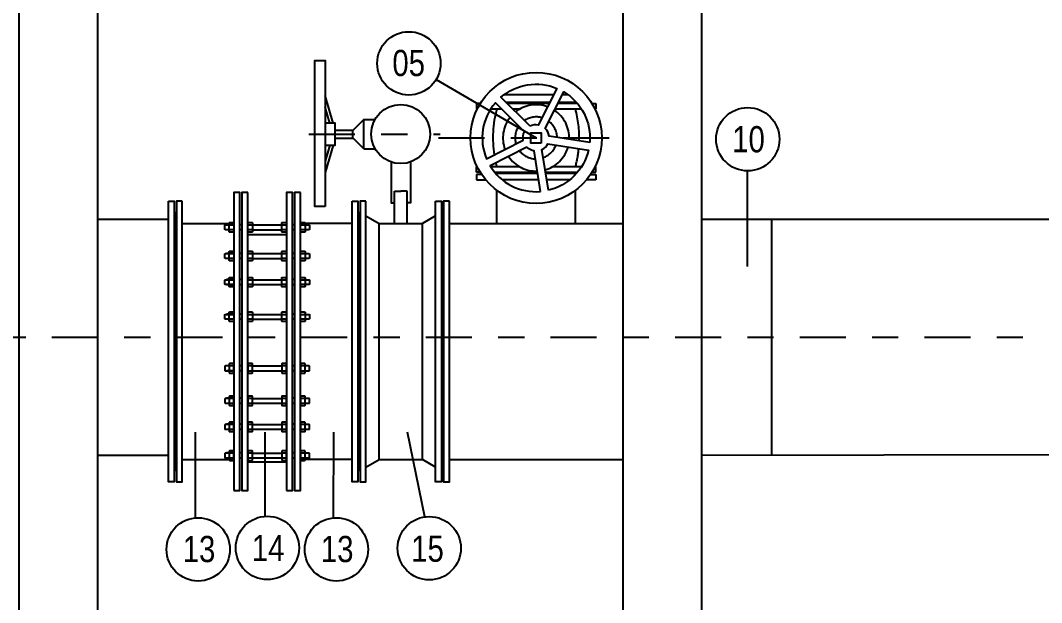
# Model space of a CAD drawing. Header units: feet. Extents: x 0 to 285374, y 0 to 9111566.
# Drawn here: x 285108.372 to 285112.264, y 9111387.942 to 9111390.161 of the extents above; entities that cross this region are included whole.
import ezdxf
from ezdxf import colors
from ezdxf.entities.mleader import LeaderData, LeaderLine
from ezdxf.enums import TextEntityAlignment as Align
from ezdxf.math import Vec2, Vec3

# ---------------------------------------------------------------- set-up
doc = ezdxf.new("R2010")
doc.units = ezdxf.units.FT
doc.header["$MEASUREMENT"] = 0
doc.linetypes.add('DASHDOT', pattern=[1, 0.5, -0.25, 0, -0.25])
doc.layers.get('0').update_dxf_attribs({"linetype": 'CONTINUOUS'})
doc.layers.get('DEFPOINTS').update_dxf_attribs({"linetype": 'CONTINUOUS'})
for name, color, linetype in [('01', 1, 'CONTINUOUS'), ('02', 7, 'CONTINUOUS'), ('EIXO', 1, 'DASHDOT'), ('FLANGES', 7, 'CONTINUOUS'), ('H-SA-DIM', 1, 'CONTINUOUS'), ('H-SA-ESTRUTURA (CORTE)', 5, 'CONTINUOUS'), ('H-SA-TEXTO', 2, 'CONTINUOUS'), ('INDIC', 2, 'CONTINUOUS'), ('Top View-Ferro Fundido - JGS - K7(Esgoto)', 7, 'CONTINUOUS')]:
    doc.layers.add(name, color=color, linetype=linetype)
doc.styles.add('EGC_Arial_2.0mm', font='arial.ttf', dxfattribs={"width": 0.8, "height": 2})
doc.styles.get("Standard").update_dxf_attribs({"font": 'arial.ttf'})
doc.dimstyles.new('Copy of EGC_2.0mm', dxfattribs={"dimtxt": 0.1, "dimasz": 0.04, "dimexe": 0.04, "dimexo": 0.04, "dimgap": 0.04, "dimtad": 1, "dimzin": 1, "dimdsep": 46, "dimtxsty": 'Standard', "dimblk": 'ARCHTICK', "dimcen": 0, "dimclrd": 1, "dimclre": 1, "dimclrt": 2, "dimazin": 0, "dimtfac": 1, "dimtix": 1, "dimtmove": 1, "dimatfit": 3, "dimldrblk": 'NONE', "dimfxl": 0.002, "dimtolj": 1, "dimtzin": 0, "dimlwd": -1, "dimarcsym": 0})

# ---------------------------------------------------------------- blocks, each defined once
blk = doc.blocks.new('_None')
blk = doc.blocks.new('_ArchTick')
at = {"color": 0, "linetype": 'ByBlock', "const_width": 0.15}
blk.add_lwpolyline([(-0.5, -0.5), (0.5, 0.5)], dxfattribs=at)
blk = doc.blocks.new('*D1272')
at = {"layer": 'DEFPOINTS', "color": 0, "transparency": 16777216}
for p in [(285118.1164, 9111392.0821), (285110.6676, 9111391.1034), (285118.1164, 9111389.7536, 478.1983)]:
    blk.add_point(p, dxfattribs=at)
at = {"layer": 'H-SA-DIM', "color": 1, "lineweight": -2, "transparency": 16777216}
for p, q in [((285110.6676, 9111391.1434), (285110.6676, 9111392.1221)), ((285118.1164, 9111389.7936), (285118.1164, 9111392.1221))]:
    blk.add_line(p, q, dxfattribs=at)
at = {"layer": 'H-SA-DIM', "color": 1, "transparency": 16777216}
blk.add_line((285110.6676, 9111392.0821), (285118.1164, 9111392.0821), dxfattribs=at)
at = {"layer": 'H-SA-DIM', "color": 1, "transparency": 16777216, "xscale": 0.04, "yscale": 0.04, "zscale": 0.04, "rotation": 180}
blk.add_blockref('_ArchTick', (285110.6676, 9111392.0821), dxfattribs=at)
at = {"layer": 'H-SA-DIM', "color": 1, "transparency": 16777216, "xscale": 0.04, "yscale": 0.04, "zscale": 0.04}
blk.add_blockref('_ArchTick', (285118.1164, 9111392.0821), dxfattribs=at)
at = {"layer": 'H-SA-DIM', "color": 2, "transparency": 16777216, "insert": (285114.392, 9111392.1729), "char_height": 0.1, "attachment_point": 5}
blk.add_mtext('\\A1;7.45', dxfattribs=at)

msp = doc.modelspace()

# ---------------------------------------------------------------- linework, layer by layer
at = {"layer": '01', "color": 1}
for p, q in [((285109.564, 9111389.7697), (285109.533, 9111389.8748)), ((285110.2157, 9111389.8783), (285110.4046, 9111389.8783)), ((285110.4383, 9111389.8783), (285110.459, 9111389.8783)), ((285109.5511, 9111389.7697), (285109.533, 9111389.831)), ((285109.681, 9111389.7842), (285109.6388, 9111389.742)), ((285109.681, 9111389.6717), (285109.681, 9111389.7842)), ((285109.6388, 9111389.7139), (285109.6388, 9111389.742)), ((285109.5511, 9111389.6862), (285109.533, 9111389.6249)), ((285109.564, 9111389.6862), (285109.533, 9111389.581)), ((285109.681, 9111389.6717), (285109.6388, 9111389.7139))]:
    msp.add_line(p, q, dxfattribs=at)
at = {"layer": '01', "color": 1, "ltscale": 2.5}
for p, q in [((285109.681, 9111389.7842), (285109.7242, 9111389.7842)), ((285109.5713, 9111389.7434), (285109.6388, 9111389.7434)), ((285109.5713, 9111389.7125), (285109.6388, 9111389.7125)), ((285109.681, 9111389.6717), (285109.7242, 9111389.6717))]:
    msp.add_line(p, q, dxfattribs=at)
at = {"layer": '01', "color": 1}
for points in [[(285109.533, 9111389.6862), (285109.5713, 9111389.6862), (285109.5713, 9111389.7697), (285109.533, 9111389.7697)], [(285109.7847, 9111389.6216), (285109.7847, 9111389.4655), (285109.7972, 9111389.4655)], [(285109.8585, 9111389.6216), (285109.8585, 9111389.4655), (285109.846, 9111389.4655)]]:
    msp.add_lwpolyline(points, dxfattribs=at)
at = {"layer": '02', "color": 2, "linetype": 'Continuous'}
for points in [[(285110.3143, 9111389.7577), (285110.2034, 9111389.8685, -0.284894), (285110.4168, 9111389.9023), (285110.3457, 9111389.7626, 0.16324)], [(285110.5417, 9111389.6962), (285110.3868, 9111389.7207, 0.16324), (285110.3724, 9111389.749), (285110.4436, 9111389.8887, -0.284894)], [(285110.3545, 9111389.5091), (285110.33, 9111389.6639, -0.16324), (285110.3017, 9111389.6783), (285110.162, 9111389.6072, 0.284894)], [(285110.3842, 9111389.5138), (285110.3596, 9111389.6686, 0.16324), (285110.3821, 9111389.6911), (285110.537, 9111389.6665, -0.284894)]]:
    msp.add_lwpolyline(points, format="xyb", close=True, dxfattribs=at)
at = {"layer": '02', "color": 2, "linetype": 'Continuous', "ltscale": 0.2}
msp.add_lwpolyline([(285110.293, 9111389.7365), (285110.1822, 9111389.8473, 0.284894), (285110.1484, 9111389.6339), (285110.2881, 9111389.7051, -0.16324)], format="xyb", close=True, dxfattribs=at)
msp.add_lwpolyline([(285110.3569, 9111389.6938), (285110.3179, 9111389.6938), (285110.3179, 9111389.7328), (285110.3569, 9111389.7328)], close=True, dxfattribs=at)
msp.add_circle((285110.3374, 9111389.7133), 0.25, dxfattribs=at)
at = {"layer": 'EIXO', "color": 1, "linetype": 'DASHDOT', "ltscale": 0.35}
for p, q in [((285110.1852, 9111389.8443), (285110.1797, 9111389.8443)), ((285110.3893, 9111389.8483), (285110.2236, 9111389.8483)), ((285110.3873, 9111389.8443), (285110.2276, 9111389.8443)), ((285110.4951, 9111389.8443), (285110.421, 9111389.8443)), ((285110.4916, 9111389.8483), (285110.423, 9111389.8483)), ((285110.1647, 9111389.8238), (285110.2057, 9111389.8238)), ((285110.2481, 9111389.8238), (285110.2758, 9111389.8238)), ((285110.4105, 9111389.8238), (285110.51, 9111389.8238)), ((285109.472, 9111389.7279), (285109.9716, 9111389.7279)), ((285109.9658, 9111389.7133), (285110.6947, 9111389.7133)), ((285110.2758, 9111389.6028), (285110.1647, 9111389.6028)), ((285110.51, 9111389.6028), (285110.399, 9111389.6028)), ((285110.1797, 9111389.5823), (285110.3429, 9111389.5823)), ((285110.3436, 9111389.5783), (285110.1831, 9111389.5783)), ((285110.3733, 9111389.5823), (285110.4951, 9111389.5823)), ((285110.4916, 9111389.5783), (285110.3739, 9111389.5783)), ((285110.3474, 9111389.5538), (285110.2086, 9111389.5538)), ((285110.4662, 9111389.5538), (285110.3778, 9111389.5538))]:
    msp.add_line(p, q, dxfattribs=at)
at = {"layer": 'EIXO', "color": 1, "linetype": 'DASHDOT'}
for points in [[(285110.1244, 9111389.8443), (285110.1099, 9111389.8443), (285110.1099, 9111389.8238), (285110.1131, 9111389.8238)], [(285110.5503, 9111389.8443), (285110.5649, 9111389.8443), (285110.5649, 9111389.8238), (285110.5616, 9111389.8238)], [(285110.1244, 9111389.5823), (285110.1099, 9111389.5823), (285110.1099, 9111389.6028), (285110.1131, 9111389.6028)], [(285110.5503, 9111389.5823), (285110.5649, 9111389.5823), (285110.5649, 9111389.6028), (285110.5616, 9111389.6028)], [(285110.1296, 9111389.5743), (285110.1099, 9111389.5743), (285110.1099, 9111389.5538), (285110.1449, 9111389.5538)], [(285110.5452, 9111389.5743), (285110.5649, 9111389.5743), (285110.5649, 9111389.5538), (285110.5299, 9111389.5538)]]:
    msp.add_lwpolyline(points, dxfattribs=at)
at = {"layer": 'EIXO', "ltscale": 0.35}
msp.add_lwpolyline([(285107.0676, 9111388.9534), (285118.3231, 9111388.9534)], dxfattribs=at)
at = {"layer": 'EIXO', "color": 1, "linetype": 'DASHDOT'}
for centre, radius, start, end in [((285110.3374, 9111389.7133), 0.1265, 69.81, 128.19), ((285110.5998, 9111389.7133), 0.4269, 165, 188.6904), ((285110.3374, 9111389.7133), 0.08, 73.8069, 124.1931), ((285110.3374, 9111389.7133), 0.1265, 357.81, 56.19), ((285110.075, 9111389.7133), 0.4269, 358.5434, 15), ((285110.3374, 9111389.7133), 0.1265, 141.81, 200.19), ((285110.3374, 9111389.7133), 0.08, 145.8069, 196.1931), ((285110.3374, 9111389.7133), 0.08, 1.8069, 52.1931), ((285110.3374, 9111389.7133), 0.08, 289.8069, 340.1931), ((285110.3374, 9111389.7133), 0.1265, 285.81, 344.19), ((285110.3374, 9111389.7133), 0.1265, 213.81, 272.19), ((285110.3374, 9111389.7133), 0.08, 217.8069, 268.1931), ((285110.075, 9111389.7133), 0.4269, 345, 354.4977), ((285110.5998, 9111389.7133), 0.4269, 192.8842, 195)]:
    msp.add_arc(centre, radius, start, end, dxfattribs=at)
at = {"layer": 'FLANGES', "color": 2}
msp.add_lwpolyline([(285109.533, 9111389.4519), (285109.494, 9111389.4519), (285109.494, 9111390.0088), (285109.533, 9111390.0088)], close=True, dxfattribs=at)
msp.add_circle((285109.8216, 9111389.7279), 0.1125, dxfattribs=at)
at = {"layer": 'H-SA-DIM'}
msp.add_line((285111.2346, 9111389.404), (285111.2346, 9111388.5046), dxfattribs=at)
at = {"layer": 'H-SA-ESTRUTURA (CORTE)', "color": 2}
msp.add_lwpolyline([(285110.6676, 9111384.4038), (285108.6676, 9111384.4038), (285108.6676, 9111391.1034), (285110.6676, 9111391.1034)], close=True, dxfattribs=at)
at = {"layer": 'INDIC', "color": 1, "linetype": 'Continuous'}
for p, q in [((285109.9567, 9111389.9366), (285110.3374, 9111389.7133)), ((285111.1414, 9111389.5877), (285111.1414, 9111389.2234)), ((285109.0395, 9111388.2641), (285109.0392, 9111388.592)), ((285109.3047, 9111388.2709), (285109.3048, 9111388.592)), ((285109.566, 9111388.2641), (285109.5661, 9111388.592)), ((285109.9135, 9111388.2688), (285109.8478, 9111388.592))]:
    msp.add_line(p, q, dxfattribs=at)
for centre in [(285109.8526, 9111389.9977), (285111.144, 9111389.7084), (285109.0499, 9111388.1447), (285109.3134, 9111388.1505), (285109.5764, 9111388.1447), (285109.9303, 9111388.1493)]:
    msp.add_circle(centre, 0.1207, dxfattribs=at)
at = {"layer": 'Top View-Ferro Fundido - JGS - K7(Esgoto)', "color": 1, "linetype": 'ByBlock', "lineweight": -2}
for p, q in [((285109.7972, 9111389.5101), (285109.8216, 9111389.5101)), ((285109.7972, 9111389.3873), (285109.7972, 9111389.5101)), ((285109.846, 9111389.5101), (285109.8216, 9111389.5101)), ((285109.846, 9111389.3873), (285109.846, 9111389.5101)), ((285110.1874, 9111389.3873), (285110.1874, 9111389.5133)), ((285110.4874, 9111389.3873), (285110.4874, 9111389.5133)), ((285109.6891, 9111389.4162), (285109.7391, 9111389.3873)), ((285109.9541, 9111389.4162), (285109.9041, 9111389.3873)), ((285108.6676, 9111389.4034), (285108.9361, 9111389.4034)), ((285108.9891, 9111389.3873), (285109.1861, 9111389.3873)), ((285109.1861, 9111389.3825), (285109.1571, 9111389.3825)), ((285109.1699, 9111389.3815), (285109.1843, 9111389.3815)), ((285109.2166, 9111389.3825), (285109.2086, 9111389.3825)), ((285109.2409, 9111389.3815), (285109.2553, 9111389.3815)), ((285109.2571, 9111389.3815), (285109.3681, 9111389.3815)), ((285109.3699, 9111389.3815), (285109.3843, 9111389.3815)), ((285109.4166, 9111389.3825), (285109.4086, 9111389.3825)), ((285109.6361, 9111389.3873), (285109.4391, 9111389.3873)), ((285109.4409, 9111389.3815), (285109.4553, 9111389.3815)), ((285109.7391, 9111388.4873), (285109.7391, 9111389.3873)), ((285109.7391, 9111389.3873), (285109.9041, 9111389.3873)), ((285109.9041, 9111388.4873), (285109.9041, 9111389.3873)), ((285110.0071, 9111389.3873), (285110.6676, 9111389.3873)), ((285110.9676, 9111389.4034), (285118.1164, 9111389.4033, 478.1983)), ((285109.1861, 9111389.3625), (285109.1571, 9111389.3625)), ((285109.1843, 9111389.3635), (285109.1699, 9111389.3635)), ((285109.2166, 9111389.3625), (285109.2086, 9111389.3625)), ((285109.2391, 9111389.3456), (285109.3861, 9111389.3456)), ((285109.2553, 9111389.3635), (285109.2409, 9111389.3635)), ((285109.2571, 9111389.3635), (285109.3681, 9111389.3635)), ((285109.3843, 9111389.3635), (285109.3699, 9111389.3635)), ((285109.4166, 9111389.3625), (285109.4086, 9111389.3625)), ((285109.4553, 9111389.3635), (285109.4409, 9111389.3635)), ((285109.1861, 9111389.2732), (285109.1571, 9111389.2732)), ((285109.1861, 9111389.2532), (285109.1571, 9111389.2532)), ((285109.1699, 9111389.2722), (285109.1843, 9111389.2722)), ((285109.1843, 9111389.2542), (285109.1699, 9111389.2542)), ((285109.2166, 9111389.2732), (285109.2086, 9111389.2732)), ((285109.2166, 9111389.2532), (285109.2086, 9111389.2532)), ((285109.2409, 9111389.2722), (285109.2553, 9111389.2722)), ((285109.2553, 9111389.2542), (285109.2409, 9111389.2542)), ((285109.2571, 9111389.2722), (285109.3681, 9111389.2722)), ((285109.2571, 9111389.2542), (285109.3681, 9111389.2542)), ((285109.3699, 9111389.2722), (285109.3843, 9111389.2722)), ((285109.3843, 9111389.2542), (285109.3699, 9111389.2542)), ((285109.4166, 9111389.2732), (285109.4086, 9111389.2732)), ((285109.4166, 9111389.2532), (285109.4086, 9111389.2532)), ((285109.4409, 9111389.2722), (285109.4553, 9111389.2722)), ((285109.4553, 9111389.2542), (285109.4409, 9111389.2542)), ((285109.1861, 9111389.1736), (285109.1571, 9111389.1736)), ((285109.1699, 9111389.1726), (285109.1843, 9111389.1726)), ((285109.2166, 9111389.1736), (285109.2086, 9111389.1736)), ((285109.2409, 9111389.1726), (285109.2553, 9111389.1726)), ((285109.2571, 9111389.1726), (285109.3681, 9111389.1726)), ((285109.3699, 9111389.1726), (285109.3843, 9111389.1726)), ((285109.4166, 9111389.1736), (285109.4086, 9111389.1736)), ((285109.4409, 9111389.1726), (285109.4553, 9111389.1726)), ((285109.1861, 9111389.1536), (285109.1571, 9111389.1536)), ((285109.1843, 9111389.1546), (285109.1699, 9111389.1546)), ((285109.2166, 9111389.1536), (285109.2086, 9111389.1536)), ((285109.2553, 9111389.1546), (285109.2409, 9111389.1546)), ((285109.2571, 9111389.1546), (285109.3681, 9111389.1546)), ((285109.3843, 9111389.1546), (285109.3699, 9111389.1546)), ((285109.4166, 9111389.1536), (285109.4086, 9111389.1536)), ((285109.4553, 9111389.1546), (285109.4409, 9111389.1546)), ((285109.1861, 9111389.0418), (285109.1571, 9111389.0418)), ((285109.1861, 9111389.0218), (285109.1571, 9111389.0218)), ((285109.1699, 9111389.0408), (285109.1843, 9111389.0408)), ((285109.1843, 9111389.0228), (285109.1699, 9111389.0228)), ((285109.2166, 9111389.0418), (285109.2086, 9111389.0418)), ((285109.2166, 9111389.0218), (285109.2086, 9111389.0218)), ((285109.2409, 9111389.0408), (285109.2553, 9111389.0408)), ((285109.2553, 9111389.0228), (285109.2409, 9111389.0228)), ((285109.2571, 9111389.0408), (285109.3681, 9111389.0408)), ((285109.2571, 9111389.0228), (285109.3681, 9111389.0228)), ((285109.3699, 9111389.0408), (285109.3843, 9111389.0408)), ((285109.3843, 9111389.0228), (285109.3699, 9111389.0228)), ((285109.4166, 9111389.0418), (285109.4086, 9111389.0418)), ((285109.4166, 9111389.0218), (285109.4086, 9111389.0218)), ((285109.4409, 9111389.0408), (285109.4553, 9111389.0408)), ((285109.4553, 9111389.0228), (285109.4409, 9111389.0228)), ((285109.1861, 9111388.8449), (285109.1571, 9111388.8449)), ((285109.1861, 9111388.8249), (285109.1571, 9111388.8249)), ((285109.1843, 9111388.8439), (285109.1699, 9111388.8439)), ((285109.1699, 9111388.8259), (285109.1843, 9111388.8259)), ((285109.2166, 9111388.8449), (285109.2086, 9111388.8449)), ((285109.2166, 9111388.8249), (285109.2086, 9111388.8249)), ((285109.2553, 9111388.8439), (285109.2409, 9111388.8439)), ((285109.2409, 9111388.8259), (285109.2553, 9111388.8259)), ((285109.2571, 9111388.8439), (285109.3681, 9111388.8439)), ((285109.2571, 9111388.8259), (285109.3681, 9111388.8259)), ((285109.3843, 9111388.8439), (285109.3699, 9111388.8439)), ((285109.3699, 9111388.8259), (285109.3843, 9111388.8259)), ((285109.4166, 9111388.8449), (285109.4086, 9111388.8449)), ((285109.4166, 9111388.8249), (285109.4086, 9111388.8249)), ((285109.4553, 9111388.8439), (285109.4409, 9111388.8439)), ((285109.4409, 9111388.8259), (285109.4553, 9111388.8259)), ((285109.1861, 9111388.7211), (285109.1571, 9111388.7211)), ((285109.1843, 9111388.7201), (285109.1699, 9111388.7201)), ((285109.2166, 9111388.7211), (285109.2086, 9111388.7211)), ((285109.2553, 9111388.7201), (285109.2409, 9111388.7201)), ((285109.2571, 9111388.7201), (285109.3681, 9111388.7201)), ((285109.3843, 9111388.7201), (285109.3699, 9111388.7201)), ((285109.4166, 9111388.7211), (285109.4086, 9111388.7211)), ((285109.4553, 9111388.7201), (285109.4409, 9111388.7201)), ((285109.1861, 9111388.7011), (285109.1571, 9111388.7011)), ((285109.1699, 9111388.7021), (285109.1843, 9111388.7021)), ((285109.2166, 9111388.7011), (285109.2086, 9111388.7011)), ((285109.2409, 9111388.7021), (285109.2553, 9111388.7021)), ((285109.2571, 9111388.7021), (285109.3681, 9111388.7021)), ((285109.3699, 9111388.7021), (285109.3843, 9111388.7021)), ((285109.4166, 9111388.7011), (285109.4086, 9111388.7011)), ((285109.4409, 9111388.7021), (285109.4553, 9111388.7021)), ((285109.1861, 9111388.6215), (285109.1571, 9111388.6215)), ((285109.1861, 9111388.6015), (285109.1571, 9111388.6015)), ((285109.1843, 9111388.6205), (285109.1699, 9111388.6205)), ((285109.1699, 9111388.6025), (285109.1843, 9111388.6025)), ((285109.2166, 9111388.6215), (285109.2086, 9111388.6215)), ((285109.2166, 9111388.6015), (285109.2086, 9111388.6015)), ((285109.2553, 9111388.6205), (285109.2409, 9111388.6205)), ((285109.2409, 9111388.6025), (285109.2553, 9111388.6025)), ((285109.2571, 9111388.6205), (285109.3681, 9111388.6205)), ((285109.2571, 9111388.6025), (285109.3681, 9111388.6025)), ((285109.3843, 9111388.6205), (285109.3699, 9111388.6205)), ((285109.3699, 9111388.6025), (285109.3843, 9111388.6025)), ((285109.4166, 9111388.6215), (285109.4086, 9111388.6215)), ((285109.4166, 9111388.6015), (285109.4086, 9111388.6015)), ((285109.4553, 9111388.6205), (285109.4409, 9111388.6205)), ((285109.4409, 9111388.6025), (285109.4553, 9111388.6025)), ((285109.1861, 9111388.5122), (285109.1571, 9111388.5122)), ((285109.1843, 9111388.5112), (285109.1699, 9111388.5112)), ((285109.2166, 9111388.5122), (285109.2086, 9111388.5122)), ((285109.2553, 9111388.5112), (285109.2409, 9111388.5112)), ((285109.2571, 9111388.5112), (285109.3681, 9111388.5112)), ((285109.3843, 9111388.5112), (285109.3699, 9111388.5112)), ((285109.4166, 9111388.5122), (285109.4086, 9111388.5122)), ((285109.4553, 9111388.5112), (285109.4409, 9111388.5112)), ((285110.9676, 9111388.5034), (285118.1164, 9111388.5196, 478.1983)), ((285108.6676, 9111388.5034), (285108.9361, 9111388.5034)), ((285108.9891, 9111388.4873), (285109.1861, 9111388.4873)), ((285109.1861, 9111388.4922), (285109.1571, 9111388.4922)), ((285109.1699, 9111388.4932), (285109.1843, 9111388.4932)), ((285109.2166, 9111388.4922), (285109.2086, 9111388.4922)), ((285109.2391, 9111388.4791), (285109.3861, 9111388.4791)), ((285109.2409, 9111388.4932), (285109.2553, 9111388.4932)), ((285109.2571, 9111388.4932), (285109.3681, 9111388.4932)), ((285109.3699, 9111388.4932), (285109.3843, 9111388.4932)), ((285109.4166, 9111388.4922), (285109.4086, 9111388.4922)), ((285109.6361, 9111388.4873), (285109.4391, 9111388.4873)), ((285109.4409, 9111388.4932), (285109.4553, 9111388.4932)), ((285109.6891, 9111388.4585), (285109.7391, 9111388.4873)), ((285109.7391, 9111388.4873), (285109.9041, 9111388.4873)), ((285109.9541, 9111388.4585), (285109.9041, 9111388.4873)), ((285110.0071, 9111388.4873), (285110.6676, 9111388.4873))]:
    msp.add_line(p, q, dxfattribs=at)
for points in [[(285109.1861, 9111388.3697), (285109.2086, 9111388.3697), (285109.2086, 9111389.5049), (285109.1861, 9111389.5049)], [(285109.2391, 9111389.5049), (285109.2166, 9111389.5049), (285109.2166, 9111388.3697), (285109.2391, 9111388.3697)], [(285109.3861, 9111388.3697), (285109.4086, 9111388.3697), (285109.4086, 9111389.5049), (285109.3861, 9111389.5049)], [(285109.4391, 9111389.5049), (285109.4166, 9111389.5049), (285109.4166, 9111388.3697), (285109.4391, 9111388.3697)], [(285108.9361, 9111389.4723), (285108.9586, 9111389.4723), (285108.9586, 9111388.4023), (285108.9361, 9111388.4023)], [(285108.9891, 9111389.4723), (285108.9666, 9111389.4723), (285108.9666, 9111388.4023), (285108.9891, 9111388.4023)], [(285109.6361, 9111389.4723), (285109.6586, 9111389.4723), (285109.6586, 9111388.4023), (285109.6361, 9111388.4023)], [(285109.6891, 9111389.4723), (285109.6666, 9111389.4723), (285109.6666, 9111388.4023), (285109.6891, 9111388.4023)], [(285109.9541, 9111389.4723), (285109.9766, 9111389.4723), (285109.9766, 9111388.4023), (285109.9541, 9111388.4023)], [(285110.0071, 9111389.4723), (285109.9846, 9111389.4723), (285109.9846, 9111388.4023), (285110.0071, 9111388.4023)]]:
    msp.add_lwpolyline(points, close=True, dxfattribs=at)
for points in [[(285108.9586, 9111389.4283), (285108.9626, 9111389.4283), (285108.9626, 9111388.4463), (285108.9586, 9111388.4463)], [(285108.9666, 9111389.4283), (285108.9626, 9111389.4283), (285108.9626, 9111388.4463), (285108.9666, 9111388.4463)], [(285109.6586, 9111389.4283), (285109.6626, 9111389.4283), (285109.6626, 9111388.4463), (285109.6586, 9111388.4463)], [(285109.6666, 9111389.4283), (285109.6626, 9111389.4283), (285109.6626, 9111388.4463), (285109.6666, 9111388.4463)], [(285109.9766, 9111389.4283), (285109.9806, 9111389.4283), (285109.9806, 9111388.4463), (285109.9766, 9111388.4463)], [(285109.9846, 9111389.4283), (285109.9806, 9111389.4283), (285109.9806, 9111388.4463), (285109.9846, 9111388.4463)], [(285109.1681, 9111389.3806), (285109.1699, 9111389.3815), (285109.1681, 9111389.3824)], [(285109.1861, 9111389.3824), (285109.1843, 9111389.3815), (285109.1861, 9111389.3806)], [(285109.2391, 9111389.3806), (285109.2409, 9111389.3815), (285109.2391, 9111389.3824)], [(285109.2571, 9111389.3824), (285109.2553, 9111389.3815), (285109.2571, 9111389.3806)], [(285109.3681, 9111389.3806), (285109.3699, 9111389.3815), (285109.3681, 9111389.3824)], [(285109.3861, 9111389.3824), (285109.3843, 9111389.3815), (285109.3861, 9111389.3806)], [(285109.4391, 9111389.3806), (285109.4409, 9111389.3815), (285109.4391, 9111389.3824)], [(285109.4571, 9111389.3824), (285109.4553, 9111389.3815), (285109.4571, 9111389.3806)], [(285109.1681, 9111389.3626), (285109.1699, 9111389.3635), (285109.1681, 9111389.3644)], [(285109.1861, 9111389.3644), (285109.1843, 9111389.3635), (285109.1861, 9111389.3626)], [(285109.2391, 9111389.3626), (285109.2409, 9111389.3635), (285109.2391, 9111389.3644)], [(285109.2571, 9111389.3644), (285109.2553, 9111389.3635), (285109.2571, 9111389.3626)], [(285109.3681, 9111389.3626), (285109.3699, 9111389.3635), (285109.3681, 9111389.3644)], [(285109.3861, 9111389.3644), (285109.3843, 9111389.3635), (285109.3861, 9111389.3626)], [(285109.4391, 9111389.3626), (285109.4409, 9111389.3635), (285109.4391, 9111389.3644)], [(285109.4571, 9111389.3644), (285109.4553, 9111389.3635), (285109.4571, 9111389.3626)], [(285109.1681, 9111389.2713), (285109.1699, 9111389.2722), (285109.1681, 9111389.2731)], [(285109.1681, 9111389.2533), (285109.1699, 9111389.2542), (285109.1681, 9111389.2551)], [(285109.1861, 9111389.2731), (285109.1843, 9111389.2722), (285109.1861, 9111389.2713)], [(285109.1861, 9111389.2551), (285109.1843, 9111389.2542), (285109.1861, 9111389.2533)], [(285109.2391, 9111389.2713), (285109.2409, 9111389.2722), (285109.2391, 9111389.2731)], [(285109.2391, 9111389.2533), (285109.2409, 9111389.2542), (285109.2391, 9111389.2551)], [(285109.2571, 9111389.2731), (285109.2553, 9111389.2722), (285109.2571, 9111389.2713)], [(285109.2571, 9111389.2551), (285109.2553, 9111389.2542), (285109.2571, 9111389.2533)], [(285109.3681, 9111389.2713), (285109.3699, 9111389.2722), (285109.3681, 9111389.2731)], [(285109.3681, 9111389.2533), (285109.3699, 9111389.2542), (285109.3681, 9111389.2551)], [(285109.3861, 9111389.2731), (285109.3843, 9111389.2722), (285109.3861, 9111389.2713)], [(285109.3861, 9111389.2551), (285109.3843, 9111389.2542), (285109.3861, 9111389.2533)], [(285109.4391, 9111389.2713), (285109.4409, 9111389.2722), (285109.4391, 9111389.2731)], [(285109.4391, 9111389.2533), (285109.4409, 9111389.2542), (285109.4391, 9111389.2551)], [(285109.4571, 9111389.2731), (285109.4553, 9111389.2722), (285109.4571, 9111389.2713)], [(285109.4571, 9111389.2551), (285109.4553, 9111389.2542), (285109.4571, 9111389.2533)], [(285109.1681, 9111389.1717), (285109.1699, 9111389.1726), (285109.1681, 9111389.1735)], [(285109.1861, 9111389.1735), (285109.1843, 9111389.1726), (285109.1861, 9111389.1717)], [(285109.2391, 9111389.1717), (285109.2409, 9111389.1726), (285109.2391, 9111389.1735)], [(285109.2571, 9111389.1735), (285109.2553, 9111389.1726), (285109.2571, 9111389.1717)], [(285109.3681, 9111389.1717), (285109.3699, 9111389.1726), (285109.3681, 9111389.1735)], [(285109.3861, 9111389.1735), (285109.3843, 9111389.1726), (285109.3861, 9111389.1717)], [(285109.4391, 9111389.1717), (285109.4409, 9111389.1726), (285109.4391, 9111389.1735)], [(285109.4571, 9111389.1735), (285109.4553, 9111389.1726), (285109.4571, 9111389.1717)], [(285109.1681, 9111389.1537), (285109.1699, 9111389.1546), (285109.1681, 9111389.1555)], [(285109.1861, 9111389.1555), (285109.1843, 9111389.1546), (285109.1861, 9111389.1537)], [(285109.2391, 9111389.1537), (285109.2409, 9111389.1546), (285109.2391, 9111389.1555)], [(285109.2571, 9111389.1555), (285109.2553, 9111389.1546), (285109.2571, 9111389.1537)], [(285109.3681, 9111389.1537), (285109.3699, 9111389.1546), (285109.3681, 9111389.1555)], [(285109.3861, 9111389.1555), (285109.3843, 9111389.1546), (285109.3861, 9111389.1537)], [(285109.4391, 9111389.1537), (285109.4409, 9111389.1546), (285109.4391, 9111389.1555)], [(285109.4571, 9111389.1555), (285109.4553, 9111389.1546), (285109.4571, 9111389.1537)], [(285109.1681, 9111389.0399), (285109.1699, 9111389.0408), (285109.1681, 9111389.0417)], [(285109.1681, 9111389.0219), (285109.1699, 9111389.0228), (285109.1681, 9111389.0237)], [(285109.1861, 9111389.0417), (285109.1843, 9111389.0408), (285109.1861, 9111389.0399)], [(285109.1861, 9111389.0237), (285109.1843, 9111389.0228), (285109.1861, 9111389.0219)], [(285109.2391, 9111389.0399), (285109.2409, 9111389.0408), (285109.2391, 9111389.0417)], [(285109.2391, 9111389.0219), (285109.2409, 9111389.0228), (285109.2391, 9111389.0237)], [(285109.2571, 9111389.0417), (285109.2553, 9111389.0408), (285109.2571, 9111389.0399)], [(285109.2571, 9111389.0237), (285109.2553, 9111389.0228), (285109.2571, 9111389.0219)], [(285109.3681, 9111389.0399), (285109.3699, 9111389.0408), (285109.3681, 9111389.0417)], [(285109.3681, 9111389.0219), (285109.3699, 9111389.0228), (285109.3681, 9111389.0237)], [(285109.3861, 9111389.0417), (285109.3843, 9111389.0408), (285109.3861, 9111389.0399)], [(285109.3861, 9111389.0237), (285109.3843, 9111389.0228), (285109.3861, 9111389.0219)], [(285109.4391, 9111389.0399), (285109.4409, 9111389.0408), (285109.4391, 9111389.0417)], [(285109.4391, 9111389.0219), (285109.4409, 9111389.0228), (285109.4391, 9111389.0237)], [(285109.4571, 9111389.0417), (285109.4553, 9111389.0408), (285109.4571, 9111389.0399)], [(285109.4571, 9111389.0237), (285109.4553, 9111389.0228), (285109.4571, 9111389.0219)], [(285109.1681, 9111388.8448), (285109.1699, 9111388.8439), (285109.1681, 9111388.843)], [(285109.1681, 9111388.8268), (285109.1699, 9111388.8259), (285109.1681, 9111388.825)], [(285109.1861, 9111388.843), (285109.1843, 9111388.8439), (285109.1861, 9111388.8448)], [(285109.1861, 9111388.825), (285109.1843, 9111388.8259), (285109.1861, 9111388.8268)], [(285109.2391, 9111388.8448), (285109.2409, 9111388.8439), (285109.2391, 9111388.843)], [(285109.2391, 9111388.8268), (285109.2409, 9111388.8259), (285109.2391, 9111388.825)], [(285109.2571, 9111388.843), (285109.2553, 9111388.8439), (285109.2571, 9111388.8448)], [(285109.2571, 9111388.825), (285109.2553, 9111388.8259), (285109.2571, 9111388.8268)], [(285109.3681, 9111388.8448), (285109.3699, 9111388.8439), (285109.3681, 9111388.843)], [(285109.3681, 9111388.8268), (285109.3699, 9111388.8259), (285109.3681, 9111388.825)], [(285109.3861, 9111388.843), (285109.3843, 9111388.8439), (285109.3861, 9111388.8448)], [(285109.3861, 9111388.825), (285109.3843, 9111388.8259), (285109.3861, 9111388.8268)], [(285109.4391, 9111388.8448), (285109.4409, 9111388.8439), (285109.4391, 9111388.843)], [(285109.4391, 9111388.8268), (285109.4409, 9111388.8259), (285109.4391, 9111388.825)], [(285109.4571, 9111388.843), (285109.4553, 9111388.8439), (285109.4571, 9111388.8448)], [(285109.4571, 9111388.825), (285109.4553, 9111388.8259), (285109.4571, 9111388.8268)], [(285109.1681, 9111388.721), (285109.1699, 9111388.7201), (285109.1681, 9111388.7192)], [(285109.1861, 9111388.7192), (285109.1843, 9111388.7201), (285109.1861, 9111388.721)], [(285109.2391, 9111388.721), (285109.2409, 9111388.7201), (285109.2391, 9111388.7192)], [(285109.2571, 9111388.7192), (285109.2553, 9111388.7201), (285109.2571, 9111388.721)], [(285109.3681, 9111388.721), (285109.3699, 9111388.7201), (285109.3681, 9111388.7192)], [(285109.3861, 9111388.7192), (285109.3843, 9111388.7201), (285109.3861, 9111388.721)], [(285109.4391, 9111388.721), (285109.4409, 9111388.7201), (285109.4391, 9111388.7192)], [(285109.4571, 9111388.7192), (285109.4553, 9111388.7201), (285109.4571, 9111388.721)], [(285109.1681, 9111388.703), (285109.1699, 9111388.7021), (285109.1681, 9111388.7012)], [(285109.1861, 9111388.7012), (285109.1843, 9111388.7021), (285109.1861, 9111388.703)], [(285109.2391, 9111388.703), (285109.2409, 9111388.7021), (285109.2391, 9111388.7012)], [(285109.2571, 9111388.7012), (285109.2553, 9111388.7021), (285109.2571, 9111388.703)], [(285109.3681, 9111388.703), (285109.3699, 9111388.7021), (285109.3681, 9111388.7012)], [(285109.3861, 9111388.7012), (285109.3843, 9111388.7021), (285109.3861, 9111388.703)], [(285109.4391, 9111388.703), (285109.4409, 9111388.7021), (285109.4391, 9111388.7012)], [(285109.4571, 9111388.7012), (285109.4553, 9111388.7021), (285109.4571, 9111388.703)], [(285109.1681, 9111388.6214), (285109.1699, 9111388.6205), (285109.1681, 9111388.6196)], [(285109.1681, 9111388.6034), (285109.1699, 9111388.6025), (285109.1681, 9111388.6016)], [(285109.1861, 9111388.6196), (285109.1843, 9111388.6205), (285109.1861, 9111388.6214)], [(285109.1861, 9111388.6016), (285109.1843, 9111388.6025), (285109.1861, 9111388.6034)], [(285109.2391, 9111388.6214), (285109.2409, 9111388.6205), (285109.2391, 9111388.6196)], [(285109.2391, 9111388.6034), (285109.2409, 9111388.6025), (285109.2391, 9111388.6016)], [(285109.2571, 9111388.6196), (285109.2553, 9111388.6205), (285109.2571, 9111388.6214)], [(285109.2571, 9111388.6016), (285109.2553, 9111388.6025), (285109.2571, 9111388.6034)], [(285109.3681, 9111388.6214), (285109.3699, 9111388.6205), (285109.3681, 9111388.6196)], [(285109.3681, 9111388.6034), (285109.3699, 9111388.6025), (285109.3681, 9111388.6016)], [(285109.3861, 9111388.6196), (285109.3843, 9111388.6205), (285109.3861, 9111388.6214)], [(285109.3861, 9111388.6016), (285109.3843, 9111388.6025), (285109.3861, 9111388.6034)], [(285109.4391, 9111388.6214), (285109.4409, 9111388.6205), (285109.4391, 9111388.6196)], [(285109.4391, 9111388.6034), (285109.4409, 9111388.6025), (285109.4391, 9111388.6016)], [(285109.4571, 9111388.6196), (285109.4553, 9111388.6205), (285109.4571, 9111388.6214)], [(285109.4571, 9111388.6016), (285109.4553, 9111388.6025), (285109.4571, 9111388.6034)], [(285109.1681, 9111388.5121), (285109.1699, 9111388.5112), (285109.1681, 9111388.5103)], [(285109.1861, 9111388.5103), (285109.1843, 9111388.5112), (285109.1861, 9111388.5121)], [(285109.2391, 9111388.5121), (285109.2409, 9111388.5112), (285109.2391, 9111388.5103)], [(285109.2571, 9111388.5103), (285109.2553, 9111388.5112), (285109.2571, 9111388.5121)], [(285109.3681, 9111388.5121), (285109.3699, 9111388.5112), (285109.3681, 9111388.5103)], [(285109.3861, 9111388.5103), (285109.3843, 9111388.5112), (285109.3861, 9111388.5121)], [(285109.4391, 9111388.5121), (285109.4409, 9111388.5112), (285109.4391, 9111388.5103)], [(285109.4571, 9111388.5103), (285109.4553, 9111388.5112), (285109.4571, 9111388.5121)], [(285109.1681, 9111388.4941), (285109.1699, 9111388.4932), (285109.1681, 9111388.4923)], [(285109.1861, 9111388.4923), (285109.1843, 9111388.4932), (285109.1861, 9111388.4941)], [(285109.2391, 9111388.4941), (285109.2409, 9111388.4932), (285109.2391, 9111388.4923)], [(285109.2571, 9111388.4923), (285109.2553, 9111388.4932), (285109.2571, 9111388.4941)], [(285109.3681, 9111388.4941), (285109.3699, 9111388.4932), (285109.3681, 9111388.4923)], [(285109.3861, 9111388.4923), (285109.3843, 9111388.4932), (285109.3861, 9111388.4941)], [(285109.4391, 9111388.4941), (285109.4409, 9111388.4932), (285109.4391, 9111388.4923)], [(285109.4571, 9111388.4923), (285109.4553, 9111388.4932), (285109.4571, 9111388.4941)]]:
    msp.add_lwpolyline(points, dxfattribs=at)
for points in [[(285109.1681, 9111389.3635), (285109.1532, 9111389.3635, -0.414214), (285109.1514, 9111389.3653), (285109.1514, 9111389.3797, -0.414214), (285109.1532, 9111389.3815), (285109.1681, 9111389.3815)], [(285109.4571, 9111389.3815), (285109.4721, 9111389.3815, -0.414214), (285109.4739, 9111389.3797), (285109.4739, 9111389.3653, -0.414214), (285109.4721, 9111389.3635), (285109.4571, 9111389.3635)], [(285109.1681, 9111389.2542), (285109.1532, 9111389.2542, -0.414214), (285109.1514, 9111389.256), (285109.1514, 9111389.2704, -0.414214), (285109.1532, 9111389.2722), (285109.1681, 9111389.2722)], [(285109.4571, 9111389.2722), (285109.4721, 9111389.2722, -0.414214), (285109.4739, 9111389.2704), (285109.4739, 9111389.256, -0.414214), (285109.4721, 9111389.2542), (285109.4571, 9111389.2542)], [(285109.1681, 9111389.1546), (285109.1532, 9111389.1546, -0.414214), (285109.1514, 9111389.1564), (285109.1514, 9111389.1708, -0.414214), (285109.1532, 9111389.1726), (285109.1681, 9111389.1726)], [(285109.4571, 9111389.1726), (285109.4721, 9111389.1726, -0.414214), (285109.4739, 9111389.1708), (285109.4739, 9111389.1564, -0.414214), (285109.4721, 9111389.1546), (285109.4571, 9111389.1546)], [(285109.1681, 9111389.0228), (285109.1532, 9111389.0228, -0.414214), (285109.1514, 9111389.0246), (285109.1514, 9111389.039, -0.414214), (285109.1532, 9111389.0408), (285109.1681, 9111389.0408)], [(285109.4571, 9111389.0408), (285109.4721, 9111389.0408, -0.414214), (285109.4739, 9111389.039), (285109.4739, 9111389.0246, -0.414214), (285109.4721, 9111389.0228), (285109.4571, 9111389.0228)], [(285109.1681, 9111388.8439), (285109.1532, 9111388.8439, 0.414214), (285109.1514, 9111388.8421), (285109.1514, 9111388.8277, 0.414214), (285109.1532, 9111388.8259), (285109.1681, 9111388.8259)], [(285109.4571, 9111388.8259), (285109.4721, 9111388.8259, 0.414214), (285109.4739, 9111388.8277), (285109.4739, 9111388.8421, 0.414214), (285109.4721, 9111388.8439), (285109.4571, 9111388.8439)], [(285109.1681, 9111388.7201), (285109.1532, 9111388.7201, 0.414214), (285109.1514, 9111388.7183), (285109.1514, 9111388.7039, 0.414214), (285109.1532, 9111388.7021), (285109.1681, 9111388.7021)], [(285109.4571, 9111388.7021), (285109.4721, 9111388.7021, 0.414214), (285109.4739, 9111388.7039), (285109.4739, 9111388.7183, 0.414214), (285109.4721, 9111388.7201), (285109.4571, 9111388.7201)], [(285109.1681, 9111388.6205), (285109.1532, 9111388.6205, 0.414214), (285109.1514, 9111388.6187), (285109.1514, 9111388.6043, 0.414214), (285109.1532, 9111388.6025), (285109.1681, 9111388.6025)], [(285109.4571, 9111388.6025), (285109.4721, 9111388.6025, 0.414214), (285109.4739, 9111388.6043), (285109.4739, 9111388.6187, 0.414214), (285109.4721, 9111388.6205), (285109.4571, 9111388.6205)], [(285109.1681, 9111388.5112), (285109.1532, 9111388.5112, 0.414214), (285109.1514, 9111388.5094), (285109.1514, 9111388.495, 0.414214), (285109.1532, 9111388.4932), (285109.1681, 9111388.4932)], [(285109.4571, 9111388.4932), (285109.4721, 9111388.4932, 0.414214), (285109.4739, 9111388.495), (285109.4739, 9111388.5094, 0.414214), (285109.4721, 9111388.5112), (285109.4571, 9111388.5112)]]:
    msp.add_lwpolyline(points, format="xyb", dxfattribs=at)
for points in [[(285109.1861, 9111389.3563, -0.414214), (285109.1843, 9111389.3545), (285109.1699, 9111389.3545, -0.414214), (285109.1681, 9111389.3563), (285109.1681, 9111389.3887, -0.414214), (285109.1699, 9111389.3905), (285109.1843, 9111389.3905, -0.414214), (285109.1861, 9111389.3887)], [(285109.2571, 9111389.3563, -0.414214), (285109.2553, 9111389.3545), (285109.2409, 9111389.3545, -0.414214), (285109.2391, 9111389.3563), (285109.2391, 9111389.3887, -0.414214), (285109.2409, 9111389.3905), (285109.2553, 9111389.3905, -0.414214), (285109.2571, 9111389.3887)], [(285109.3861, 9111389.3563, -0.414214), (285109.3843, 9111389.3545), (285109.3699, 9111389.3545, -0.414214), (285109.3681, 9111389.3563), (285109.3681, 9111389.3887, -0.414214), (285109.3699, 9111389.3905), (285109.3843, 9111389.3905, -0.414214), (285109.3861, 9111389.3887)], [(285109.4391, 9111389.3887, -0.414214), (285109.4409, 9111389.3905), (285109.4553, 9111389.3905, -0.414214), (285109.4571, 9111389.3887), (285109.4571, 9111389.3563, -0.414214), (285109.4553, 9111389.3545), (285109.4409, 9111389.3545, -0.414214), (285109.4391, 9111389.3563)], [(285109.1861, 9111389.247, -0.414214), (285109.1843, 9111389.2452), (285109.1699, 9111389.2452, -0.414214), (285109.1681, 9111389.247), (285109.1681, 9111389.2794, -0.414214), (285109.1699, 9111389.2812), (285109.1843, 9111389.2812, -0.414214), (285109.1861, 9111389.2794)], [(285109.2571, 9111389.247, -0.414214), (285109.2553, 9111389.2452), (285109.2409, 9111389.2452, -0.414214), (285109.2391, 9111389.247), (285109.2391, 9111389.2794, -0.414214), (285109.2409, 9111389.2812), (285109.2553, 9111389.2812, -0.414214), (285109.2571, 9111389.2794)], [(285109.3861, 9111389.247, -0.414214), (285109.3843, 9111389.2452), (285109.3699, 9111389.2452, -0.414214), (285109.3681, 9111389.247), (285109.3681, 9111389.2794, -0.414214), (285109.3699, 9111389.2812), (285109.3843, 9111389.2812, -0.414214), (285109.3861, 9111389.2794)], [(285109.4391, 9111389.2794, -0.414214), (285109.4409, 9111389.2812), (285109.4553, 9111389.2812, -0.414214), (285109.4571, 9111389.2794), (285109.4571, 9111389.247, -0.414214), (285109.4553, 9111389.2452), (285109.4409, 9111389.2452, -0.414214), (285109.4391, 9111389.247)], [(285109.1861, 9111389.1474, -0.414214), (285109.1843, 9111389.1456), (285109.1699, 9111389.1456, -0.414214), (285109.1681, 9111389.1474), (285109.1681, 9111389.1798, -0.414214), (285109.1699, 9111389.1816), (285109.1843, 9111389.1816, -0.414214), (285109.1861, 9111389.1798)], [(285109.2571, 9111389.1474, -0.414214), (285109.2553, 9111389.1456), (285109.2409, 9111389.1456, -0.414214), (285109.2391, 9111389.1474), (285109.2391, 9111389.1798, -0.414214), (285109.2409, 9111389.1816), (285109.2553, 9111389.1816, -0.414214), (285109.2571, 9111389.1798)], [(285109.3861, 9111389.1474, -0.414214), (285109.3843, 9111389.1456), (285109.3699, 9111389.1456, -0.414214), (285109.3681, 9111389.1474), (285109.3681, 9111389.1798, -0.414214), (285109.3699, 9111389.1816), (285109.3843, 9111389.1816, -0.414214), (285109.3861, 9111389.1798)], [(285109.4391, 9111389.1798, -0.414214), (285109.4409, 9111389.1816), (285109.4553, 9111389.1816, -0.414214), (285109.4571, 9111389.1798), (285109.4571, 9111389.1474, -0.414214), (285109.4553, 9111389.1456), (285109.4409, 9111389.1456, -0.414214), (285109.4391, 9111389.1474)], [(285109.1861, 9111389.0156, -0.414214), (285109.1843, 9111389.0138), (285109.1699, 9111389.0138, -0.414214), (285109.1681, 9111389.0156), (285109.1681, 9111389.048, -0.414214), (285109.1699, 9111389.0498), (285109.1843, 9111389.0498, -0.414214), (285109.1861, 9111389.048)], [(285109.2571, 9111389.0156, -0.414214), (285109.2553, 9111389.0138), (285109.2409, 9111389.0138, -0.414214), (285109.2391, 9111389.0156), (285109.2391, 9111389.048, -0.414214), (285109.2409, 9111389.0498), (285109.2553, 9111389.0498, -0.414214), (285109.2571, 9111389.048)], [(285109.3861, 9111389.0156, -0.414214), (285109.3843, 9111389.0138), (285109.3699, 9111389.0138, -0.414214), (285109.3681, 9111389.0156), (285109.3681, 9111389.048, -0.414214), (285109.3699, 9111389.0498), (285109.3843, 9111389.0498, -0.414214), (285109.3861, 9111389.048)], [(285109.4391, 9111389.048, -0.414214), (285109.4409, 9111389.0498), (285109.4553, 9111389.0498, -0.414214), (285109.4571, 9111389.048), (285109.4571, 9111389.0156, -0.414214), (285109.4553, 9111389.0138), (285109.4409, 9111389.0138, -0.414214), (285109.4391, 9111389.0156)], [(285109.1861, 9111388.8511, 0.414214), (285109.1843, 9111388.8529), (285109.1699, 9111388.8529, 0.414214), (285109.1681, 9111388.8511), (285109.1681, 9111388.8187, 0.414214), (285109.1699, 9111388.8169), (285109.1843, 9111388.8169, 0.414214), (285109.1861, 9111388.8187)], [(285109.2571, 9111388.8511, 0.414214), (285109.2553, 9111388.8529), (285109.2409, 9111388.8529, 0.414214), (285109.2391, 9111388.8511), (285109.2391, 9111388.8187, 0.414214), (285109.2409, 9111388.8169), (285109.2553, 9111388.8169, 0.414214), (285109.2571, 9111388.8187)], [(285109.3861, 9111388.8511, 0.414214), (285109.3843, 9111388.8529), (285109.3699, 9111388.8529, 0.414214), (285109.3681, 9111388.8511), (285109.3681, 9111388.8187, 0.414214), (285109.3699, 9111388.8169), (285109.3843, 9111388.8169, 0.414214), (285109.3861, 9111388.8187)], [(285109.4391, 9111388.8187, 0.414214), (285109.4409, 9111388.8169), (285109.4553, 9111388.8169, 0.414214), (285109.4571, 9111388.8187), (285109.4571, 9111388.8511, 0.414214), (285109.4553, 9111388.8529), (285109.4409, 9111388.8529, 0.414214), (285109.4391, 9111388.8511)], [(285109.1861, 9111388.7273, 0.414214), (285109.1843, 9111388.7291), (285109.1699, 9111388.7291, 0.414214), (285109.1681, 9111388.7273), (285109.1681, 9111388.6949, 0.414214), (285109.1699, 9111388.6931), (285109.1843, 9111388.6931, 0.414214), (285109.1861, 9111388.6949)], [(285109.2571, 9111388.7273, 0.414214), (285109.2553, 9111388.7291), (285109.2409, 9111388.7291, 0.414214), (285109.2391, 9111388.7273), (285109.2391, 9111388.6949, 0.414214), (285109.2409, 9111388.6931), (285109.2553, 9111388.6931, 0.414214), (285109.2571, 9111388.6949)], [(285109.3861, 9111388.7273, 0.414214), (285109.3843, 9111388.7291), (285109.3699, 9111388.7291, 0.414214), (285109.3681, 9111388.7273), (285109.3681, 9111388.6949, 0.414214), (285109.3699, 9111388.6931), (285109.3843, 9111388.6931, 0.414214), (285109.3861, 9111388.6949)], [(285109.4391, 9111388.6949, 0.414214), (285109.4409, 9111388.6931), (285109.4553, 9111388.6931, 0.414214), (285109.4571, 9111388.6949), (285109.4571, 9111388.7273, 0.414214), (285109.4553, 9111388.7291), (285109.4409, 9111388.7291, 0.414214), (285109.4391, 9111388.7273)], [(285109.1861, 9111388.6277, 0.414214), (285109.1843, 9111388.6295), (285109.1699, 9111388.6295, 0.414214), (285109.1681, 9111388.6277), (285109.1681, 9111388.5953, 0.414214), (285109.1699, 9111388.5935), (285109.1843, 9111388.5935, 0.414214), (285109.1861, 9111388.5953)], [(285109.2571, 9111388.6277, 0.414214), (285109.2553, 9111388.6295), (285109.2409, 9111388.6295, 0.414214), (285109.2391, 9111388.6277), (285109.2391, 9111388.5953, 0.414214), (285109.2409, 9111388.5935), (285109.2553, 9111388.5935, 0.414214), (285109.2571, 9111388.5953)], [(285109.3861, 9111388.6277, 0.414214), (285109.3843, 9111388.6295), (285109.3699, 9111388.6295, 0.414214), (285109.3681, 9111388.6277), (285109.3681, 9111388.5953, 0.414214), (285109.3699, 9111388.5935), (285109.3843, 9111388.5935, 0.414214), (285109.3861, 9111388.5953)], [(285109.4391, 9111388.5953, 0.414214), (285109.4409, 9111388.5935), (285109.4553, 9111388.5935, 0.414214), (285109.4571, 9111388.5953), (285109.4571, 9111388.6277, 0.414214), (285109.4553, 9111388.6295), (285109.4409, 9111388.6295, 0.414214), (285109.4391, 9111388.6277)], [(285109.1861, 9111388.5184, 0.414214), (285109.1843, 9111388.5202), (285109.1699, 9111388.5202, 0.414214), (285109.1681, 9111388.5184), (285109.1681, 9111388.486, 0.414214), (285109.1699, 9111388.4842), (285109.1843, 9111388.4842, 0.414214), (285109.1861, 9111388.486)], [(285109.2571, 9111388.5184, 0.414214), (285109.2553, 9111388.5202), (285109.2409, 9111388.5202, 0.414214), (285109.2391, 9111388.5184), (285109.2391, 9111388.486, 0.414214), (285109.2409, 9111388.4842), (285109.2553, 9111388.4842, 0.414214), (285109.2571, 9111388.486)], [(285109.3861, 9111388.5184, 0.414214), (285109.3843, 9111388.5202), (285109.3699, 9111388.5202, 0.414214), (285109.3681, 9111388.5184), (285109.3681, 9111388.486, 0.414214), (285109.3699, 9111388.4842), (285109.3843, 9111388.4842, 0.414214), (285109.3861, 9111388.486)], [(285109.4391, 9111388.486, 0.414214), (285109.4409, 9111388.4842), (285109.4553, 9111388.4842, 0.414214), (285109.4571, 9111388.486), (285109.4571, 9111388.5184, 0.414214), (285109.4553, 9111388.5202), (285109.4409, 9111388.5202, 0.414214), (285109.4391, 9111388.5184)]]:
    msp.add_lwpolyline(points, format="xyb", close=True, dxfattribs=at)

# ---------------------------------------------------------------- texts
at = {"layer": 'INDIC', "color": 2, "style": 'EGC_Arial_2.0mm', "width": 0.8}
for s, p in [('05', (285109.8519, 9111389.999)), ('10', (285111.1469, 9111389.7084)), ('13', (285109.0528, 9111388.1461)), ('14', (285109.3163, 9111388.1501)), ('13', (285109.5794, 9111388.1461)), ('15', (285109.9237, 9111388.1474))]:
    msp.add_text(s, height=0.1, dxfattribs=at).set_placement(p, align=Align.MIDDLE_CENTER)

# ---------------------------------------------------------------- dimensions: what is measured, and where the dimension line sits
at = {"layer": 'H-SA-DIM'}
dim = msp.add_linear_dim(base=(285118.1164, 9111392.0821), p1=(285110.6676, 9111391.1034), p2=(285118.1164, 9111389.7536, 478.1983), dimstyle='Copy of EGC_2.0mm', dxfattribs=at)
dim.commit()
dim.dimension.update_dxf_attribs({"geometry": '*D1272', "text_midpoint": (285114.392, 9111392.1729)})

# ---------------------------------------------------------------- next in the draw order: leaders
at = {"layer": 'H-SA-TEXTO'}
ml = msp.add_multileader_mtext('Standard', dxfattribs=at)
ml.set_content('CS-25 - TRECHO 1', color=2, style='EGC_Arial_2.0mm')
ml.set_leader_properties(color=1, linetype='ByLayer', lineweight=-1)
ml.set_arrow_properties(name='NONE')
ml.build(insert=Vec2(0, 0))
ml.multileader.update_dxf_attribs({"text_left_attachment_type": 2, "text_right_attachment_type": 2, "dogleg_length": 1.9819, "arrow_head_size": 0.075, "scale": 0.05})
ctx = ml.context
ctx.base_point, ctx.scale, ctx.char_height, ctx.arrow_head_size, ctx.landing_gap_size, ctx.plane_origin, ctx.plane_x_axis, ctx.plane_y_axis = Vec3(285124.8159, 9111388.0137), 0.05, 0.1, 0.075, 0.05, Vec3(284750.549, 9111449.7625), Vec3(0.999987, -0.005007), Vec3(0.005007, 0.999987)
ctx.left_attachment, ctx.right_attachment, ctx.text_align_type = 2, 2, 1
notes = []
notes.append((ctx, [(0, (0, 0, 0), (0, 0), (1, 0), 1, [])]))
ctx.mtext.insert, ctx.mtext.text_direction, ctx.mtext.rotation, ctx.mtext.width, ctx.mtext.defined_height, ctx.mtext.alignment, ctx.mtext.flow_direction = Vec3(285125.3437, 9111388.0628), Vec3(0.999987, -0.005007), 6.278178, 1.457911, 1.047, 2, 5
ctx.mtext.has_bg_fill, ctx.mtext.bg_color, ctx.mtext.bg_scale_factor, ctx.mtext.bg_transparency, ctx.mtext.use_window_bg_color = 1, -1073741824, 1, 0, 1
for ctx, leaders in notes:
    for number, flags, end, landing, length, lines in leaders:
        leader = LeaderData()
        leader.index, (leader.has_last_leader_line, leader.has_dogleg_vector, leader.attachment_direction) = number, flags
        leader.last_leader_point, leader.dogleg_vector, leader.dogleg_length = Vec3(end), Vec3(landing), length
        for number, points, colour, breaks in lines:
            line = LeaderLine()
            line.index, line.vertices, line.color, line.breaks = number, Vec3.list(points), colors.encode_raw_color(colour), breaks
            leader.lines.append(line)
        ctx.leaders.append(leader)

# ---------------------------------------------------------------- next in the draw order: leaders
ml = msp.add_multileader_mtext('Standard', dxfattribs=at)
ml.set_content('CÂMARA DE DESCARGA', color=2, style='EGC_Arial_2.0mm')
ml.set_leader_properties(color=1, linetype='ByLayer', lineweight=-1)
ml.set_arrow_properties(name='NONE')
ml.build(insert=Vec2(0, 0))
ml.multileader.update_dxf_attribs({"text_left_attachment_type": 2, "text_right_attachment_type": 2, "dogleg_length": 1.9819, "arrow_head_size": 0.075, "scale": 0.05})
ctx = ml.context
ctx.base_point, ctx.scale, ctx.char_height, ctx.arrow_head_size, ctx.landing_gap_size, ctx.plane_origin, ctx.plane_x_axis, ctx.plane_y_axis = Vec3(285120.5339, 9111388.137, 239.0991), 0.05, 0.1, 0.075, 0.05, Vec3(285499.7132, 9111458.0747, 239.0991), Vec3(0.999987, 0.005007), Vec3(-0.005007, 0.999987)
ctx.left_attachment, ctx.right_attachment, ctx.text_align_type = 2, 2, 1
notes = []
notes.append((ctx, [(0, (0, 0, 0), (0, 0), (1, 0), 1, [])]))
ctx.mtext.insert, ctx.mtext.text_direction, ctx.mtext.rotation, ctx.mtext.width, ctx.mtext.defined_height, ctx.mtext.alignment, ctx.mtext.flow_direction = Vec3(285121.2422, 9111388.204, 239.0991), Vec3(0.999987, 0.005007), 0.005007, 1.322834, 0.2562, 2, 5
ctx.mtext.has_bg_fill, ctx.mtext.bg_color, ctx.mtext.bg_scale_factor, ctx.mtext.bg_transparency, ctx.mtext.use_window_bg_color = 1, -1073741824, 1, 0, 1
for ctx, leaders in notes:
    for number, flags, end, landing, length, lines in leaders:
        leader = LeaderData()
        leader.index, (leader.has_last_leader_line, leader.has_dogleg_vector, leader.attachment_direction) = number, flags
        leader.last_leader_point, leader.dogleg_vector, leader.dogleg_length = Vec3(end), Vec3(landing), length
        for number, points, colour, breaks in lines:
            line = LeaderLine()
            line.index, line.vertices, line.color, line.breaks = number, Vec3.list(points), colors.encode_raw_color(colour), breaks
            leader.lines.append(line)
        ctx.leaders.append(leader)

# ---------------------------------------------------------------- next in the draw order: linework, layer by layer
at = {"layer": 'H-SA-ESTRUTURA (CORTE)', "color": 2}
msp.add_lwpolyline([(285108.3676, 9111391.4034), (285110.9676, 9111391.4034), (285110.9676, 9111384.1038), (285108.3676, 9111384.1038)], close=True, dxfattribs=at)

doc.saveas('drawing.dxf')
